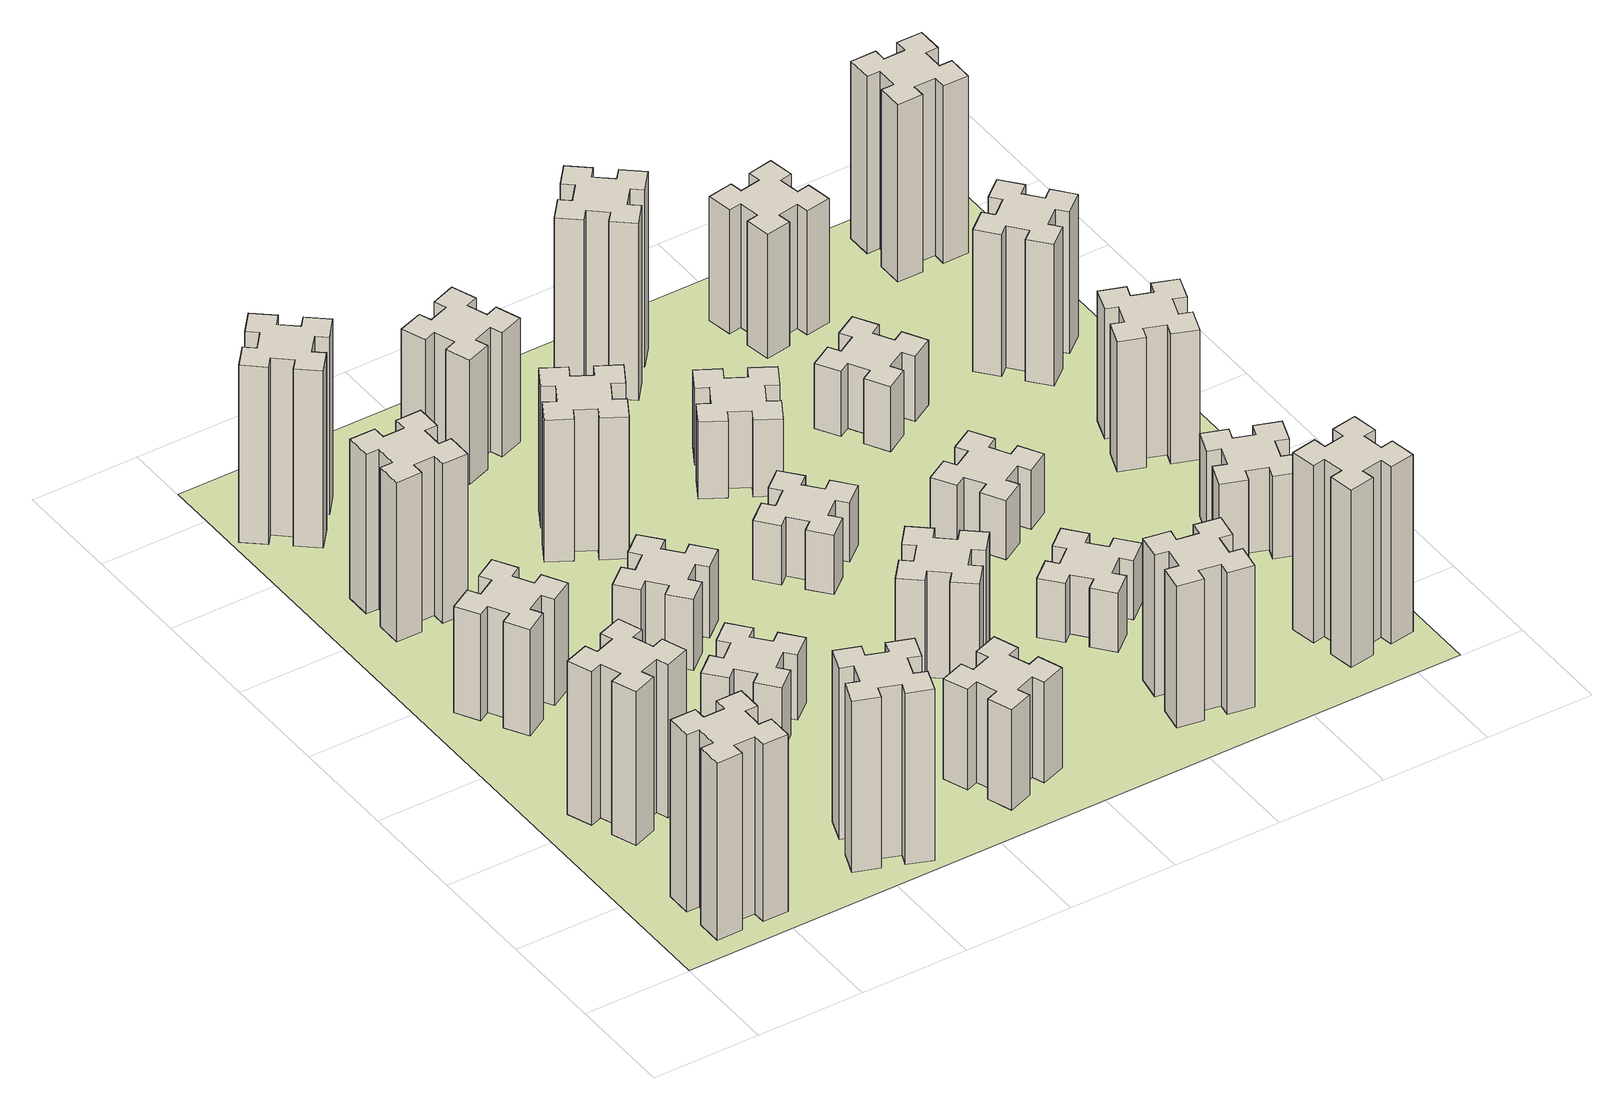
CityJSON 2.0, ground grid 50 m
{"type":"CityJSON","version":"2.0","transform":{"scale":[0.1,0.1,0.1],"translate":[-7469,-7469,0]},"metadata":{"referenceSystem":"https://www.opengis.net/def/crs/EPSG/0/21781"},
"CityObjects":{
"building1":{"type":"Building","attributes":{"class":"1000","function":"1000","usage":"1000","yearOfConstruction":2016,"roofType":"1000","measuredHeight":90,"storeysAboveGround":30,"storeysBelowGround":0},"geometry":[{"type":"Solid","lod":"1","boundaries":[[[[0,1,2,3,4,5,6,7,8,9,10,11,12,13,14,15,16,17,18,19]],[[17,16,20,21]],[[16,15,22,20]],[[15,14,23,22]],[[14,13,24,23]],[[13,12,25,24]],[[12,11,26,25]],[[11,10,27,26]],[[10,9,28,27]],[[9,8,29,28]],[[8,7,30,29]],[[7,6,31,30]],[[6,5,32,31]],[[5,4,33,32]],[[4,3,34,33]],[[3,2,35,34]],[[2,1,36,35]],[[1,0,37,36]],[[0,19,38,37]],[[19,18,39,38]],[[18,17,21,39]],[[24,25,26,27,28,29,30,31,32,33,34,35,36,37,38,39,21,20,22,23]]]]}]},
"building2":{"type":"Building","attributes":{"class":"1000","function":"1000","usage":"1000","yearOfConstruction":2016,"roofType":"1000","measuredHeight":78,"storeysAboveGround":30,"storeysBelowGround":0},"geometry":[{"type":"Solid","lod":"1","boundaries":[[[[40,41,42,43,44,45,46,47,48,49,50,51,52,53,54,55,56,57,58,59]],[[57,56,60,61]],[[56,55,62,60]],[[55,54,63,62]],[[54,53,64,63]],[[53,52,65,64]],[[52,51,66,65]],[[51,50,67,66]],[[50,49,68,67]],[[49,48,69,68]],[[48,47,70,69]],[[47,46,71,70]],[[46,45,72,71]],[[45,44,73,72]],[[44,43,74,73]],[[43,42,75,74]],[[42,41,76,75]],[[41,40,77,76]],[[40,59,78,77]],[[59,58,79,78]],[[58,57,61,79]],[[64,65,66,67,68,69,70,71,72,73,74,75,76,77,78,79,61,60,62,63]]]]}]},
"building3":{"type":"Building","attributes":{"class":"1000","function":"1000","usage":"1000","yearOfConstruction":2016,"roofType":"1000","measuredHeight":54,"storeysAboveGround":30,"storeysBelowGround":0},"geometry":[{"type":"Solid","lod":"1","boundaries":[[[[80,81,82,83,84,85,86,87,88,89,90,91,92,93,94,95,96,97,98,99]],[[97,96,100,101]],[[96,95,102,100]],[[95,94,103,102]],[[94,93,104,103]],[[93,92,105,104]],[[92,91,106,105]],[[91,90,107,106]],[[90,89,108,107]],[[89,88,109,108]],[[88,87,110,109]],[[87,86,111,110]],[[86,85,112,111]],[[85,84,113,112]],[[84,83,114,113]],[[83,82,115,114]],[[82,81,116,115]],[[81,80,117,116]],[[80,99,118,117]],[[99,98,119,118]],[[98,97,101,119]],[[104,105,106,107,108,109,110,111,112,113,114,115,116,117,118,119,101,100,102,103]]]]}]},
"building4":{"type":"Building","attributes":{"class":"1000","function":"1000","usage":"1000","yearOfConstruction":2016,"roofType":"1000","measuredHeight":81,"storeysAboveGround":30,"storeysBelowGround":0},"geometry":[{"type":"Solid","lod":"1","boundaries":[[[[120,121,122,123,124,125,126,127,128,129,130,131,132,133,134,135,136,137,138,139]],[[137,136,140,141]],[[136,135,142,140]],[[135,134,143,142]],[[134,133,144,143]],[[133,132,145,144]],[[132,131,146,145]],[[131,130,147,146]],[[130,129,148,147]],[[129,128,149,148]],[[128,127,150,149]],[[127,126,151,150]],[[126,125,152,151]],[[125,124,153,152]],[[124,123,154,153]],[[123,122,155,154]],[[122,121,156,155]],[[121,120,157,156]],[[120,139,158,157]],[[139,138,159,158]],[[138,137,141,159]],[[144,145,146,147,148,149,150,151,152,153,154,155,156,157,158,159,141,140,142,143]]]]}]},
"building5":{"type":"Building","attributes":{"class":"1000","function":"1000","usage":"1000","yearOfConstruction":2016,"roofType":"1000","measuredHeight":87,"storeysAboveGround":30,"storeysBelowGround":0},"geometry":[{"type":"Solid","lod":"1","boundaries":[[[[160,161,162,163,164,165,166,167,168,169,170,171,172,173,174,175,176,177,178,179]],[[177,176,180,181]],[[176,175,182,180]],[[175,174,183,182]],[[174,173,184,183]],[[173,172,185,184]],[[172,171,186,185]],[[171,170,187,186]],[[170,169,188,187]],[[169,168,189,188]],[[168,167,190,189]],[[167,166,191,190]],[[166,165,192,191]],[[165,164,193,192]],[[164,163,194,193]],[[163,162,195,194]],[[162,161,196,195]],[[161,160,197,196]],[[160,179,198,197]],[[179,178,199,198]],[[178,177,181,199]],[[184,185,186,187,188,189,190,191,192,193,194,195,196,197,198,199,181,180,182,183]]]]}]},
"building6":{"type":"Building","attributes":{"class":"1000","function":"1000","usage":"1000","yearOfConstruction":2016,"roofType":"1000","measuredHeight":90,"storeysAboveGround":30,"storeysBelowGround":0},"geometry":[{"type":"Solid","lod":"1","boundaries":[[[[200,201,202,203,204,205,206,207,208,209,210,211,212,213,214,215,216,217,218,219]],[[217,216,220,221]],[[216,215,222,220]],[[215,214,223,222]],[[214,213,224,223]],[[213,212,225,224]],[[212,211,226,225]],[[211,210,227,226]],[[210,209,228,227]],[[209,208,229,228]],[[208,207,230,229]],[[207,206,231,230]],[[206,205,232,231]],[[205,204,233,232]],[[204,203,234,233]],[[203,202,235,234]],[[202,201,236,235]],[[201,200,237,236]],[[200,219,238,237]],[[219,218,239,238]],[[218,217,221,239]],[[224,225,226,227,228,229,230,231,232,233,234,235,236,237,238,239,221,220,222,223]]]]}]},
"building7":{"type":"Building","attributes":{"class":"1000","function":"1000","usage":"1000","yearOfConstruction":2016,"roofType":"1000","measuredHeight":33,"storeysAboveGround":30,"storeysBelowGround":0},"geometry":[{"type":"Solid","lod":"1","boundaries":[[[[240,241,242,243,244,245,246,247,248,249,250,251,252,253,254,255,256,257,258,259]],[[257,256,260,261]],[[256,255,262,260]],[[255,254,263,262]],[[254,253,264,263]],[[253,252,265,264]],[[252,251,266,265]],[[251,250,267,266]],[[250,249,268,267]],[[249,248,269,268]],[[248,247,270,269]],[[247,246,271,270]],[[246,245,272,271]],[[245,244,273,272]],[[244,243,274,273]],[[243,242,275,274]],[[242,241,276,275]],[[241,240,277,276]],[[240,259,278,277]],[[259,258,279,278]],[[258,257,261,279]],[[264,265,266,267,268,269,270,271,272,273,274,275,276,277,278,279,261,260,262,263]]]]}]},
"building8":{"type":"Building","attributes":{"class":"1000","function":"1000","usage":"1000","yearOfConstruction":2016,"roofType":"1000","measuredHeight":36,"storeysAboveGround":30,"storeysBelowGround":0},"geometry":[{"type":"Solid","lod":"1","boundaries":[[[[280,281,282,283,284,285,286,287,288,289,290,291,292,293,294,295,296,297,298,299]],[[297,296,300,301]],[[296,295,302,300]],[[295,294,303,302]],[[294,293,304,303]],[[293,292,305,304]],[[292,291,306,305]],[[291,290,307,306]],[[290,289,308,307]],[[289,288,309,308]],[[288,287,310,309]],[[287,286,311,310]],[[286,285,312,311]],[[285,284,313,312]],[[284,283,314,313]],[[283,282,315,314]],[[282,281,316,315]],[[281,280,317,316]],[[280,299,318,317]],[[299,298,319,318]],[[298,297,301,319]],[[304,305,306,307,308,309,310,311,312,313,314,315,316,317,318,319,301,300,302,303]]]]}]},
"building9":{"type":"Building","attributes":{"class":"1000","function":"1000","usage":"1000","yearOfConstruction":2016,"roofType":"1000","measuredHeight":51,"storeysAboveGround":30,"storeysBelowGround":0},"geometry":[{"type":"Solid","lod":"1","boundaries":[[[[320,321,322,323,324,325,326,327,328,329,330,331,332,333,334,335,336,337,338,339]],[[337,336,340,341]],[[336,335,342,340]],[[335,334,343,342]],[[334,333,344,343]],[[333,332,345,344]],[[332,331,346,345]],[[331,330,347,346]],[[330,329,348,347]],[[329,328,349,348]],[[328,327,350,349]],[[327,326,351,350]],[[326,325,352,351]],[[325,324,353,352]],[[324,323,354,353]],[[323,322,355,354]],[[322,321,356,355]],[[321,320,357,356]],[[320,339,358,357]],[[339,338,359,358]],[[338,337,341,359]],[[344,345,346,347,348,349,350,351,352,353,354,355,356,357,358,359,341,340,342,343]]]]}]},
"building10":{"type":"Building","attributes":{"class":"1000","function":"1000","usage":"1000","yearOfConstruction":2016,"roofType":"1000","measuredHeight":72,"storeysAboveGround":30,"storeysBelowGround":0},"geometry":[{"type":"Solid","lod":"1","boundaries":[[[[360,361,362,363,364,365,366,367,368,369,370,371,372,373,374,375,376,377,378,379]],[[377,376,380,381]],[[376,375,382,380]],[[375,374,383,382]],[[374,373,384,383]],[[373,372,385,384]],[[372,371,386,385]],[[371,370,387,386]],[[370,369,388,387]],[[369,368,389,388]],[[368,367,390,389]],[[367,366,391,390]],[[366,365,392,391]],[[365,364,393,392]],[[364,363,394,393]],[[363,362,395,394]],[[362,361,396,395]],[[361,360,397,396]],[[360,379,398,397]],[[379,378,399,398]],[[378,377,381,399]],[[384,385,386,387,388,389,390,391,392,393,394,395,396,397,398,399,381,380,382,383]]]]}]},
"building11":{"type":"Building","attributes":{"class":"1000","function":"1000","usage":"1000","yearOfConstruction":2016,"roofType":"1000","measuredHeight":63,"storeysAboveGround":30,"storeysBelowGround":0},"geometry":[{"type":"Solid","lod":"1","boundaries":[[[[400,401,402,403,404,405,406,407,408,409,410,411,412,413,414,415,416,417,418,419]],[[417,416,420,421]],[[416,415,422,420]],[[415,414,423,422]],[[414,413,424,423]],[[413,412,425,424]],[[412,411,426,425]],[[411,410,427,426]],[[410,409,428,427]],[[409,408,429,428]],[[408,407,430,429]],[[407,406,431,430]],[[406,405,432,431]],[[405,404,433,432]],[[404,403,434,433]],[[403,402,435,434]],[[402,401,436,435]],[[401,400,437,436]],[[400,419,438,437]],[[419,418,439,438]],[[418,417,421,439]],[[424,425,426,427,428,429,430,431,432,433,434,435,436,437,438,439,421,420,422,423]]]]}]},
"building12":{"type":"Building","attributes":{"class":"1000","function":"1000","usage":"1000","yearOfConstruction":2016,"roofType":"1000","measuredHeight":54,"storeysAboveGround":30,"storeysBelowGround":0},"geometry":[{"type":"Solid","lod":"1","boundaries":[[[[440,441,442,443,444,445,446,447,448,449,450,451,452,453,454,455,456,457,458,459]],[[457,456,460,461]],[[456,455,462,460]],[[455,454,463,462]],[[454,453,464,463]],[[453,452,465,464]],[[452,451,466,465]],[[451,450,467,466]],[[450,449,468,467]],[[449,448,469,468]],[[448,447,470,469]],[[447,446,471,470]],[[446,445,472,471]],[[445,444,473,472]],[[444,443,474,473]],[[443,442,475,474]],[[442,441,476,475]],[[441,440,477,476]],[[440,459,478,477]],[[459,458,479,478]],[[458,457,461,479]],[[464,465,466,467,468,469,470,471,472,473,474,475,476,477,478,479,461,460,462,463]]]]}]},
"building13":{"type":"Building","attributes":{"class":"1000","function":"1000","usage":"1000","yearOfConstruction":2016,"roofType":"1000","measuredHeight":30,"storeysAboveGround":30,"storeysBelowGround":0},"geometry":[{"type":"Solid","lod":"1","boundaries":[[[[480,481,482,483,484,485,486,487,488,489,490,491,492,493,494,495,496,497,498,499]],[[497,496,500,501]],[[496,495,502,500]],[[495,494,503,502]],[[494,493,504,503]],[[493,492,505,504]],[[492,491,506,505]],[[491,490,507,506]],[[490,489,508,507]],[[489,488,509,508]],[[488,487,510,509]],[[487,486,511,510]],[[486,485,512,511]],[[485,484,513,512]],[[484,483,514,513]],[[483,482,515,514]],[[482,481,516,515]],[[481,480,517,516]],[[480,499,518,517]],[[499,498,519,518]],[[498,497,501,519]],[[504,505,506,507,508,509,510,511,512,513,514,515,516,517,518,519,501,500,502,503]]]]}]},
"building14":{"type":"Building","attributes":{"class":"1000","function":"1000","usage":"1000","yearOfConstruction":2016,"roofType":"1000","measuredHeight":39,"storeysAboveGround":30,"storeysBelowGround":0},"geometry":[{"type":"Solid","lod":"1","boundaries":[[[[520,521,522,523,524,525,526,527,528,529,530,531,532,533,534,535,536,537,538,539]],[[537,536,540,541]],[[536,535,542,540]],[[535,534,543,542]],[[534,533,544,543]],[[533,532,545,544]],[[532,531,546,545]],[[531,530,547,546]],[[530,529,548,547]],[[529,528,549,548]],[[528,527,550,549]],[[527,526,551,550]],[[526,525,552,551]],[[525,524,553,552]],[[524,523,554,553]],[[523,522,555,554]],[[522,521,556,555]],[[521,520,557,556]],[[520,539,558,557]],[[539,538,559,558]],[[538,537,541,559]],[[544,545,546,547,548,549,550,551,552,553,554,555,556,557,558,559,541,540,542,543]]]]}]},
"building15":{"type":"Building","attributes":{"class":"1000","function":"1000","usage":"1000","yearOfConstruction":2016,"roofType":"1000","measuredHeight":72,"storeysAboveGround":30,"storeysBelowGround":0},"geometry":[{"type":"Solid","lod":"1","boundaries":[[[[560,561,562,563,564,565,566,567,568,569,570,571,572,573,574,575,576,577,578,579]],[[577,576,580,581]],[[576,575,582,580]],[[575,574,583,582]],[[574,573,584,583]],[[573,572,585,584]],[[572,571,586,585]],[[571,570,587,586]],[[570,569,588,587]],[[569,568,589,588]],[[568,567,590,589]],[[567,566,591,590]],[[566,565,592,591]],[[565,564,593,592]],[[564,563,594,593]],[[563,562,595,594]],[[562,561,596,595]],[[561,560,597,596]],[[560,579,598,597]],[[579,578,599,598]],[[578,577,581,599]],[[584,585,586,587,588,589,590,591,592,593,594,595,596,597,598,599,581,580,582,583]]]]}]},
"building16":{"type":"Building","attributes":{"class":"1000","function":"1000","usage":"1000","yearOfConstruction":2016,"roofType":"1000","measuredHeight":90,"storeysAboveGround":30,"storeysBelowGround":0},"geometry":[{"type":"Solid","lod":"1","boundaries":[[[[600,601,602,603,604,605,606,607,608,609,610,611,612,613,614,615,616,617,618,619]],[[617,616,620,621]],[[616,615,622,620]],[[615,614,623,622]],[[614,613,624,623]],[[613,612,625,624]],[[612,611,626,625]],[[611,610,627,626]],[[610,609,628,627]],[[609,608,629,628]],[[608,607,630,629]],[[607,606,631,630]],[[606,605,632,631]],[[605,604,633,632]],[[604,603,634,633]],[[603,602,635,634]],[[602,601,636,635]],[[601,600,637,636]],[[600,619,638,637]],[[619,618,639,638]],[[618,617,621,639]],[[624,625,626,627,628,629,630,631,632,633,634,635,636,637,638,639,621,620,622,623]]]]}]},
"building17":{"type":"Building","attributes":{"class":"1000","function":"1000","usage":"1000","yearOfConstruction":2016,"roofType":"1000","measuredHeight":30,"storeysAboveGround":30,"storeysBelowGround":0},"geometry":[{"type":"Solid","lod":"1","boundaries":[[[[640,641,642,643,644,645,646,647,648,649,650,651,652,653,654,655,656,657,658,659]],[[657,656,660,661]],[[656,655,662,660]],[[655,654,663,662]],[[654,653,664,663]],[[653,652,665,664]],[[652,651,666,665]],[[651,650,667,666]],[[650,649,668,667]],[[649,648,669,668]],[[648,647,670,669]],[[647,646,671,670]],[[646,645,672,671]],[[645,644,673,672]],[[644,643,674,673]],[[643,642,675,674]],[[642,641,676,675]],[[641,640,677,676]],[[640,659,678,677]],[[659,658,679,678]],[[658,657,661,679]],[[664,665,666,667,668,669,670,671,672,673,674,675,676,677,678,679,661,660,662,663]]]]}]},
"building18":{"type":"Building","attributes":{"class":"1000","function":"1000","usage":"1000","yearOfConstruction":2016,"roofType":"1000","measuredHeight":30,"storeysAboveGround":30,"storeysBelowGround":0},"geometry":[{"type":"Solid","lod":"1","boundaries":[[[[680,681,682,683,684,685,686,687,688,689,690,691,692,693,694,695,696,697,698,699]],[[697,696,700,701]],[[696,695,702,700]],[[695,694,703,702]],[[694,693,704,703]],[[693,692,705,704]],[[692,691,706,705]],[[691,690,707,706]],[[690,689,708,707]],[[689,688,709,708]],[[688,687,710,709]],[[687,686,711,710]],[[686,685,712,711]],[[685,684,713,712]],[[684,683,714,713]],[[683,682,715,714]],[[682,681,716,715]],[[681,680,717,716]],[[680,699,718,717]],[[699,698,719,718]],[[698,697,701,719]],[[704,705,706,707,708,709,710,711,712,713,714,715,716,717,718,719,701,700,702,703]]]]}]},
"building19":{"type":"Building","attributes":{"class":"1000","function":"1000","usage":"1000","yearOfConstruction":2016,"roofType":"1000","measuredHeight":33,"storeysAboveGround":30,"storeysBelowGround":0},"geometry":[{"type":"Solid","lod":"1","boundaries":[[[[720,721,722,723,724,725,726,727,728,729,730,731,732,733,734,735,736,737,738,739]],[[737,736,740,741]],[[736,735,742,740]],[[735,734,743,742]],[[734,733,744,743]],[[733,732,745,744]],[[732,731,746,745]],[[731,730,747,746]],[[730,729,748,747]],[[729,728,749,748]],[[728,727,750,749]],[[727,726,751,750]],[[726,725,752,751]],[[725,724,753,752]],[[724,723,754,753]],[[723,722,755,754]],[[722,721,756,755]],[[721,720,757,756]],[[720,739,758,757]],[[739,738,759,758]],[[738,737,741,759]],[[744,745,746,747,748,749,750,751,752,753,754,755,756,757,758,759,741,740,742,743]]]]}]},
"building20":{"type":"Building","attributes":{"class":"1000","function":"1000","usage":"1000","yearOfConstruction":2016,"roofType":"1000","measuredHeight":90,"storeysAboveGround":30,"storeysBelowGround":0},"geometry":[{"type":"Solid","lod":"1","boundaries":[[[[760,761,762,763,764,765,766,767,768,769,770,771,772,773,774,775,776,777,778,779]],[[777,776,780,781]],[[776,775,782,780]],[[775,774,783,782]],[[774,773,784,783]],[[773,772,785,784]],[[772,771,786,785]],[[771,770,787,786]],[[770,769,788,787]],[[769,768,789,788]],[[768,767,790,789]],[[767,766,791,790]],[[766,765,792,791]],[[765,764,793,792]],[[764,763,794,793]],[[763,762,795,794]],[[762,761,796,795]],[[761,760,797,796]],[[760,779,798,797]],[[779,778,799,798]],[[778,777,781,799]],[[784,785,786,787,788,789,790,791,792,793,794,795,796,797,798,799,781,780,782,783]]]]}]},
"building21":{"type":"Building","attributes":{"class":"1000","function":"1000","usage":"1000","yearOfConstruction":2016,"roofType":"1000","measuredHeight":63,"storeysAboveGround":30,"storeysBelowGround":0},"geometry":[{"type":"Solid","lod":"1","boundaries":[[[[800,801,802,803,804,805,806,807,808,809,810,811,812,813,814,815,816,817,818,819]],[[817,816,820,821]],[[816,815,822,820]],[[815,814,823,822]],[[814,813,824,823]],[[813,812,825,824]],[[812,811,826,825]],[[811,810,827,826]],[[810,809,828,827]],[[809,808,829,828]],[[808,807,830,829]],[[807,806,831,830]],[[806,805,832,831]],[[805,804,833,832]],[[804,803,834,833]],[[803,802,835,834]],[[802,801,836,835]],[[801,800,837,836]],[[800,819,838,837]],[[819,818,839,838]],[[818,817,821,839]],[[824,825,826,827,828,829,830,831,832,833,834,835,836,837,838,839,821,820,822,823]]]]}]},
"building22":{"type":"Building","attributes":{"class":"1000","function":"1000","usage":"1000","yearOfConstruction":2016,"roofType":"1000","measuredHeight":42,"storeysAboveGround":30,"storeysBelowGround":0},"geometry":[{"type":"Solid","lod":"1","boundaries":[[[[840,841,842,843,844,845,846,847,848,849,850,851,852,853,854,855,856,857,858,859]],[[857,856,860,861]],[[856,855,862,860]],[[855,854,863,862]],[[854,853,864,863]],[[853,852,865,864]],[[852,851,866,865]],[[851,850,867,866]],[[850,849,868,867]],[[849,848,869,868]],[[848,847,870,869]],[[847,846,871,870]],[[846,845,872,871]],[[845,844,873,872]],[[844,843,874,873]],[[843,842,875,874]],[[842,841,876,875]],[[841,840,877,876]],[[840,859,878,877]],[[859,858,879,878]],[[858,857,861,879]],[[864,865,866,867,868,869,870,871,872,873,874,875,876,877,878,879,861,860,862,863]]]]}]},
"building23":{"type":"Building","attributes":{"class":"1000","function":"1000","usage":"1000","yearOfConstruction":2016,"roofType":"1000","measuredHeight":66,"storeysAboveGround":30,"storeysBelowGround":0},"geometry":[{"type":"Solid","lod":"1","boundaries":[[[[880,881,882,883,884,885,886,887,888,889,890,891,892,893,894,895,896,897,898,899]],[[897,896,900,901]],[[896,895,902,900]],[[895,894,903,902]],[[894,893,904,903]],[[893,892,905,904]],[[892,891,906,905]],[[891,890,907,906]],[[890,889,908,907]],[[889,888,909,908]],[[888,887,910,909]],[[887,886,911,910]],[[886,885,912,911]],[[885,884,913,912]],[[884,883,914,913]],[[883,882,915,914]],[[882,881,916,915]],[[881,880,917,916]],[[880,899,918,917]],[[899,898,919,918]],[[898,897,901,919]],[[904,905,906,907,908,909,910,911,912,913,914,915,916,917,918,919,901,900,902,903]]]]}]},
"building24":{"type":"Building","attributes":{"class":"1000","function":"1000","usage":"1000","yearOfConstruction":2016,"roofType":"1000","measuredHeight":72,"storeysAboveGround":30,"storeysBelowGround":0},"geometry":[{"type":"Solid","lod":"1","boundaries":[[[[920,921,922,923,924,925,926,927,928,929,930,931,932,933,934,935,936,937,938,939]],[[937,936,940,941]],[[936,935,942,940]],[[935,934,943,942]],[[934,933,944,943]],[[933,932,945,944]],[[932,931,946,945]],[[931,930,947,946]],[[930,929,948,947]],[[929,928,949,948]],[[928,927,950,949]],[[927,926,951,950]],[[926,925,952,951]],[[925,924,953,952]],[[924,923,954,953]],[[923,922,955,954]],[[922,921,956,955]],[[921,920,957,956]],[[920,939,958,957]],[[939,938,959,958]],[[938,937,941,959]],[[944,945,946,947,948,949,950,951,952,953,954,955,956,957,958,959,941,940,942,943]]]]}]},
"building25":{"type":"Building","attributes":{"class":"1000","function":"1000","usage":"1000","yearOfConstruction":2016,"roofType":"1000","measuredHeight":90,"storeysAboveGround":30,"storeysBelowGround":0},"geometry":[{"type":"Solid","lod":"1","boundaries":[[[[960,961,962,963,964,965,966,967,968,969,970,971,972,973,974,975,976,977,978,979]],[[977,976,980,981]],[[976,975,982,980]],[[975,974,983,982]],[[974,973,984,983]],[[973,972,985,984]],[[972,971,986,985]],[[971,970,987,986]],[[970,969,988,987]],[[969,968,989,988]],[[968,967,990,989]],[[967,966,991,990]],[[966,965,992,991]],[[965,964,993,992]],[[964,963,994,993]],[[963,962,995,994]],[[962,961,996,995]],[[961,960,997,996]],[[960,979,998,997]],[[979,978,999,998]],[[978,977,981,999]],[[984,985,986,987,988,989,990,991,992,993,994,995,996,997,998,999,981,980,982,983]]]]}]},
"landuse1":{"type":"LandUse","attributes":{"name":"plot1","function":"1010"},"geometry":[{"type":"MultiSurface","lod":"1","boundaries":[[[1000,1001,1002,1003]]]}]}
},
"vertices":[
[265,325,0],[265,225,0],[205,225,0],[205,105,0],[325,105,0],[325,165,0],[425,165,0],[425,105,0],[545,105,0],[545,225,0],[485,225,0],[485,325,0],[545,325,0],[545,445,0],[425,445,0],[425,385,0],[325,385,0],[325,445,0],[205,445,0],[205,325,0],[325,385,900],[325,445,900],[425,385,900],[425,445,900],[545,445,900],[545,325,900],[485,325,900],[485,225,900],[545,225,900],[545,105,900],[425,105,900],[425,165,900],[325,165,900],[325,105,900],[205,105,900],[205,225,900],[265,225,900],[265,325,900],[205,325,900],[205,445,900],
[255,1025,0],[289,931,0],[233,910,0],[274,797,0],[387,839,0],[366,895,0],[460,929,0],[480,873,0],[593,914,0],[552,1027,0],[496,1006,0],[462,1100,0],[518,1120,0],[477,1233,0],[364,1192,0],[385,1136,0],[291,1102,0],[270,1158,0],[157,1117,0],[199,1004,0],[291,1102,780],[270,1158,780],[385,1136,780],[364,1192,780],[477,1233,780],[518,1120,780],[462,1100,780],[496,1006,780],[552,1027,780],[593,914,780],[480,873,780],[460,929,780],[366,895,780],[387,839,780],[274,797,780],[233,910,780],[289,931,780],[255,1025,780],[199,1004,780],[157,1117,780],
[387,1735,0],[474,1785,0],[504,1733,0],[608,1793,0],[548,1897,0],[496,1867,0],[446,1954,0],[498,1984,0],[438,2088,0],[334,2028,0],[364,1976,0],[277,1926,0],[247,1978,0],[143,1918,0],[203,1814,0],[255,1844,0],[305,1757,0],[253,1727,0],[313,1623,0],[417,1683,0],[305,1757,540],[253,1727,540],[255,1844,540],[203,1814,540],[143,1918,540],[247,1978,540],[277,1926,540],[364,1976,540],[334,2028,540],[438,2088,540],[498,1984,540],[446,1954,540],[496,1867,540],[548,1897,540],[608,1793,540],[504,1733,540],[474,1785,540],[387,1735,540],[417,1683,540],[313,1623,540],
[485,2545,0],[485,2645,0],[545,2645,0],[545,2765,0],[425,2765,0],[425,2705,0],[325,2705,0],[325,2765,0],[205,2765,0],[205,2645,0],[265,2645,0],[265,2545,0],[205,2545,0],[205,2425,0],[325,2425,0],[325,2485,0],[425,2485,0],[425,2425,0],[545,2425,0],[545,2545,0],[425,2485,810],[425,2425,810],[325,2485,810],[325,2425,810],[205,2425,810],[205,2545,810],[265,2545,810],[265,2645,810],[205,2645,810],[205,2765,810],[325,2765,810],[325,2705,810],[425,2705,810],[425,2765,810],[545,2765,810],[545,2645,810],[485,2645,810],[485,2545,810],[545,2545,810],[545,2425,810],
[1029,360,0],[995,266,0],[939,287,0],[897,174,0],[1010,133,0],[1031,189,0],[1125,155,0],[1104,99,0],[1217,57,0],[1258,170,0],[1202,191,0],[1236,285,0],[1292,264,0],[1333,377,0],[1220,418,0],[1200,362,0],[1106,396,0],[1127,452,0],[1014,493,0],[973,380,0],[1106,396,870],[1127,452,870],[1200,362,870],[1220,418,870],[1333,377,870],[1292,264,870],[1236,285,870],[1202,191,870],[1258,170,870],[1217,57,870],[1104,99,870],[1125,155,870],[1031,189,870],[1010,133,870],[897,174,870],[939,287,870],[995,266,870],[1029,360,870],[973,380,870],[1014,493,870],
[384,3387,0],[308,3452,0],[346,3498,0],[254,3575,0],[177,3483,0],[223,3444,0],[159,3368,0],[113,3406,0],[36,3314,0],[128,3237,0],[166,3283,0],[243,3219,0],[204,3173,0],[296,3096,0],[373,3188,0],[327,3226,0],[392,3303,0],[438,3264,0],[515,3356,0],[423,3433,0],[392,3303,900],[438,3264,900],[327,3226,900],[373,3188,900],[296,3096,900],[204,3173,900],[243,3219,900],[166,3283,900],[128,3237,900],[36,3314,900],[113,3406,900],[159,3368,900],[223,3444,900],[177,3483,900],[254,3575,900],[346,3498,900],[308,3452,900],[384,3387,900],[423,3433,900],[515,3356,900],
[1083,1332,0],[1006,1267,0],[968,1313,0],[876,1236,0],[953,1144,0],[999,1183,0],[1063,1106,0],[1017,1068,0],[1094,976,0],[1186,1053,0],[1148,1099,0],[1224,1163,0],[1263,1117,0],[1355,1194,0],[1278,1286,0],[1232,1248,0],[1167,1324,0],[1213,1363,0],[1136,1455,0],[1044,1378,0],[1167,1324,330],[1213,1363,330],[1232,1248,330],[1278,1286,330],[1355,1194,330],[1263,1117,330],[1224,1163,330],[1148,1099,330],[1186,1053,330],[1094,976,330],[1017,1068,330],[1063,1106,330],[999,1183,330],[953,1144,330],[876,1236,330],[968,1313,330],[1006,1267,330],[1083,1332,330],[1044,1378,330],[1136,1455,330],
[1083,1972,0],[1006,1907,0],[968,1953,0],[876,1876,0],[953,1784,0],[999,1823,0],[1063,1746,0],[1017,1708,0],[1094,1616,0],[1186,1693,0],[1148,1739,0],[1224,1803,0],[1263,1757,0],[1355,1834,0],[1278,1926,0],[1232,1888,0],[1167,1964,0],[1213,2003,0],[1136,2095,0],[1044,2018,0],[1167,1964,360],[1213,2003,360],[1232,1888,360],[1278,1926,360],[1355,1834,360],[1263,1757,360],[1224,1803,360],[1148,1739,360],[1186,1693,360],[1094,1616,360],[1017,1708,360],[1063,1746,360],[999,1823,360],[953,1784,360],[876,1876,360],[968,1953,360],[1006,1907,360],[1083,1972,360],[1044,2018,360],[1136,2095,360],
[1765,496,0],[1671,462,0],[1650,518,0],[1537,477,0],[1579,364,0],[1635,385,0],[1669,291,0],[1613,270,0],[1654,157,0],[1767,199,0],[1746,255,0],[1840,289,0],[1860,233,0],[1973,274,0],[1932,387,0],[1876,366,0],[1842,460,0],[1898,480,0],[1857,593,0],[1744,552,0],[1842,460,510],[1898,480,510],[1876,366,510],[1932,387,510],[1973,274,510],[1860,233,510],[1840,289,510],[1746,255,510],[1767,199,510],[1654,157,510],[1613,270,510],[1669,291,510],[1635,385,510],[1579,364,510],[1537,477,510],[1650,518,510],[1671,462,510],[1765,496,510],[1744,552,510],[1857,593,510],
[1314,2666,0],[1227,2716,0],[1257,2768,0],[1153,2828,0],[1093,2724,0],[1145,2694,0],[1095,2607,0],[1043,2637,0],[983,2533,0],[1087,2473,0],[1117,2525,0],[1204,2475,0],[1174,2423,0],[1278,2363,0],[1338,2467,0],[1286,2497,0],[1336,2584,0],[1388,2554,0],[1448,2658,0],[1344,2718,0],[1336,2584,720],[1388,2554,720],[1286,2497,720],[1338,2467,720],[1278,2363,720],[1174,2423,720],[1204,2475,720],[1117,2525,720],[1087,2473,720],[983,2533,720],[1043,2637,720],[1095,2607,720],[1145,2694,720],[1093,2724,720],[1153,2828,720],[1257,2768,720],[1227,2716,720],[1314,2666,720],[1344,2718,720],[1448,2658,720],
[1125,3456,0],[1031,3422,0],[1010,3478,0],[897,3437,0],[939,3324,0],[995,3345,0],[1029,3251,0],[973,3230,0],[1014,3117,0],[1127,3159,0],[1106,3215,0],[1200,3249,0],[1220,3193,0],[1333,3234,0],[1292,3347,0],[1236,3326,0],[1202,3420,0],[1258,3440,0],[1217,3553,0],[1104,3512,0],[1202,3420,630],[1258,3440,630],[1236,3326,630],[1292,3347,630],[1333,3234,630],[1220,3193,630],[1200,3249,630],[1106,3215,630],[1127,3159,630],[1014,3117,630],[973,3230,630],[1029,3251,630],[995,3345,630],[939,3324,630],[897,3437,630],[1010,3478,630],[1031,3422,630],[1125,3456,630],[1104,3512,630],[1217,3553,630],
[1846,1063,0],[1923,999,0],[1884,953,0],[1976,876,0],[2053,968,0],[2007,1006,0],[2072,1083,0],[2118,1044,0],[2195,1136,0],[2103,1213,0],[2064,1167,0],[1988,1232,0],[2026,1278,0],[1934,1355,0],[1857,1263,0],[1903,1224,0],[1839,1148,0],[1793,1186,0],[1716,1094,0],[1808,1017,0],[1839,1148,540],[1793,1186,540],[1903,1224,540],[1857,1263,540],[1934,1355,540],[2026,1278,540],[1988,1232,540],[2064,1167,540],[2103,1213,540],[2195,1136,540],[2118,1044,540],[2072,1083,540],[2007,1006,540],[2053,968,540],[1976,876,540],[1884,953,540],[1923,999,540],[1846,1063,540],[1808,1017,540],[1716,1094,540],
[1972,1988,0],[1907,2064,0],[1953,2103,0],[1876,2195,0],[1784,2118,0],[1823,2072,0],[1746,2007,0],[1708,2053,0],[1616,1976,0],[1693,1884,0],[1739,1923,0],[1803,1846,0],[1757,1808,0],[1834,1716,0],[1926,1793,0],[1888,1839,0],[1964,1903,0],[2003,1857,0],[2095,1934,0],[2018,2026,0],[1964,1903,300],[2003,1857,300],[1888,1839,300],[1926,1793,300],[1834,1716,300],[1757,1808,300],[1803,1846,300],[1739,1923,300],[1693,1884,300],[1616,1976,300],[1708,2053,300],[1746,2007,300],[1823,2072,300],[1784,2118,300],[1876,2195,300],[1953,2103,300],[1907,2064,300],[1972,1988,300],[2018,2026,300],[2095,1934,300],
[2026,2497,0],[2076,2584,0],[2128,2554,0],[2188,2658,0],[2084,2718,0],[2054,2666,0],[1967,2716,0],[1997,2768,0],[1893,2828,0],[1833,2724,0],[1885,2694,0],[1835,2607,0],[1783,2637,0],[1723,2533,0],[1827,2473,0],[1857,2525,0],[1944,2475,0],[1914,2423,0],[2018,2363,0],[2078,2467,0],[1944,2475,390],[1914,2423,390],[1857,2525,390],[1827,2473,390],[1723,2533,390],[1783,2637,390],[1835,2607,390],[1885,2694,390],[1833,2724,390],[1893,2828,390],[1997,2768,390],[1967,2716,390],[2054,2666,390],[2084,2718,390],[2188,2658,390],[2128,2554,390],[2076,2584,390],[2026,2497,390],[2078,2467,390],[2018,2363,390],
[2596,444,0],[2578,345,0],[2519,356,0],[2498,237,0],[2617,217,0],[2627,276,0],[2725,258,0],[2715,199,0],[2833,178,0],[2854,297,0],[2795,307,0],[2812,405,0],[2871,395,0],[2892,513,0],[2774,534,0],[2764,475,0],[2665,492,0],[2676,551,0],[2557,572,0],[2537,454,0],[2665,492,720],[2676,551,720],[2764,475,720],[2774,534,720],[2892,513,720],[2871,395,720],[2812,405,720],[2795,307,720],[2854,297,720],[2833,178,720],[2715,199,720],[2725,258,720],[2627,276,720],[2617,217,720],[2498,237,720],[2519,356,720],[2578,345,720],[2596,444,720],[2537,454,720],[2557,572,720],
[1746,3383,0],[1823,3319,0],[1784,3273,0],[1876,3196,0],[1953,3288,0],[1907,3326,0],[1972,3403,0],[2018,3364,0],[2095,3456,0],[2003,3533,0],[1964,3487,0],[1888,3552,0],[1926,3598,0],[1834,3675,0],[1757,3583,0],[1803,3544,0],[1739,3468,0],[1693,3506,0],[1616,3414,0],[1708,3337,0],[1739,3468,900],[1693,3506,900],[1803,3544,900],[1757,3583,900],[1834,3675,900],[1926,3598,900],[1888,3552,900],[1964,3487,900],[2003,3533,900],[2095,3456,900],[2018,3364,900],[1972,3403,900],[1907,3326,900],[1953,3288,900],[1876,3196,900],[1784,3273,900],[1823,3319,900],[1746,3383,900],[1708,3337,900],[1616,3414,900],
[2628,899,0],[2704,963,0],[2743,917,0],[2835,994,0],[2758,1086,0],[2712,1048,0],[2647,1124,0],[2693,1163,0],[2616,1255,0],[2524,1178,0],[2563,1132,0],[2486,1067,0],[2448,1113,0],[2356,1036,0],[2433,944,0],[2479,983,0],[2543,906,0],[2497,868,0],[2574,776,0],[2666,853,0],[2543,906,300],[2497,868,300],[2479,983,300],[2433,944,300],[2356,1036,300],[2448,1113,300],[2486,1067,300],[2563,1132,300],[2524,1178,300],[2616,1255,300],[2693,1163,300],[2647,1124,300],[2712,1048,300],[2758,1086,300],[2835,994,300],[2743,917,300],[2704,963,300],[2628,899,300],[2666,853,300],[2574,776,300],
[2475,1744,0],[2525,1657,0],[2473,1627,0],[2533,1523,0],[2637,1583,0],[2607,1635,0],[2694,1685,0],[2724,1633,0],[2828,1693,0],[2768,1797,0],[2716,1767,0],[2666,1854,0],[2718,1884,0],[2658,1988,0],[2554,1928,0],[2584,1876,0],[2497,1826,0],[2467,1878,0],[2363,1818,0],[2423,1714,0],[2497,1826,300],[2467,1878,300],[2584,1876,300],[2554,1928,300],[2658,1988,300],[2718,1884,300],[2666,1854,300],[2716,1767,300],[2768,1797,300],[2828,1693,300],[2724,1633,300],[2694,1685,300],[2607,1635,300],[2637,1583,300],[2533,1523,300],[2473,1627,300],[2525,1657,300],[2475,1744,300],[2423,1714,300],[2363,1818,300],
[2475,2584,0],[2525,2497,0],[2473,2467,0],[2533,2363,0],[2637,2423,0],[2607,2475,0],[2694,2525,0],[2724,2473,0],[2828,2533,0],[2768,2637,0],[2716,2607,0],[2666,2694,0],[2718,2724,0],[2658,2828,0],[2554,2768,0],[2584,2716,0],[2497,2666,0],[2467,2718,0],[2363,2658,0],[2423,2554,0],[2497,2666,330],[2467,2718,330],[2584,2716,330],[2554,2768,330],[2658,2828,330],[2718,2724,330],[2666,2694,330],[2716,2607,330],[2768,2637,330],[2828,2533,330],[2724,2473,330],[2694,2525,330],[2607,2475,330],[2637,2423,330],[2533,2363,330],[2473,2467,330],[2525,2497,330],[2475,2584,330],[2423,2554,330],[2363,2658,330],
[3465,492,0],[3367,475,0],[3357,534,0],[3238,513,0],[3259,395,0],[3318,405,0],[3336,307,0],[3277,297,0],[3297,178,0],[3416,199,0],[3405,258,0],[3504,276,0],[3514,217,0],[3632,237,0],[3611,356,0],[3552,345,0],[3535,444,0],[3594,454,0],[3573,572,0],[3455,551,0],[3535,444,900],[3594,454,900],[3552,345,900],[3611,356,900],[3632,237,900],[3514,217,900],[3504,276,900],[3405,258,900],[3416,199,900],[3297,178,900],[3277,297,900],[3336,307,900],[3318,405,900],[3259,395,900],[3238,513,900],[3357,534,900],[3367,475,900],[3465,492,900],[3455,551,900],[3573,572,900],
[2565,3218,0],[2664,3236,0],[2674,3177,0],[2792,3197,0],[2771,3316,0],[2712,3305,0],[2695,3404,0],[2754,3414,0],[2733,3532,0],[2615,3511,0],[2625,3452,0],[2527,3435,0],[2517,3494,0],[2398,3473,0],[2419,3355,0],[2478,3365,0],[2496,3267,0],[2437,3257,0],[2457,3138,0],[2576,3159,0],[2496,3267,630],[2437,3257,630],[2478,3365,630],[2419,3355,630],[2398,3473,630],[2517,3494,630],[2527,3435,630],[2625,3452,630],[2615,3511,630],[2733,3532,630],[2754,3414,630],[2695,3404,630],[2712,3305,630],[2771,3316,630],[2792,3197,630],[2674,3177,630],[2664,3236,630],[2565,3218,630],[2576,3159,630],[2457,3138,630],
[3351,1029,0],[3445,995,0],[3424,939,0],[3537,897,0],[3578,1010,0],[3522,1031,0],[3556,1125,0],[3612,1104,0],[3653,1217,0],[3540,1258,0],[3520,1202,0],[3426,1236,0],[3447,1292,0],[3334,1333,0],[3293,1220,0],[3349,1200,0],[3315,1106,0],[3259,1127,0],[3217,1014,0],[3330,973,0],[3315,1106,420],[3259,1127,420],[3349,1200,420],[3293,1220,420],[3334,1333,420],[3447,1292,420],[3426,1236,420],[3520,1202,420],[3540,1258,420],[3653,1217,420],[3612,1104,420],[3556,1125,420],[3522,1031,420],[3578,1010,420],[3537,897,420],[3424,939,420],[3445,995,420],[3351,1029,420],[3330,973,420],[3217,1014,420],
[3520,1942,0],[3426,1976,0],[3447,2032,0],[3334,2073,0],[3293,1960,0],[3349,1940,0],[3315,1846,0],[3259,1867,0],[3217,1754,0],[3330,1713,0],[3351,1769,0],[3445,1735,0],[3424,1679,0],[3537,1637,0],[3578,1750,0],[3522,1771,0],[3556,1865,0],[3612,1844,0],[3653,1957,0],[3540,1998,0],[3556,1865,660],[3612,1844,660],[3522,1771,660],[3578,1750,660],[3537,1637,660],[3424,1679,660],[3445,1735,660],[3351,1769,660],[3330,1713,660],[3217,1754,660],[3259,1867,660],[3315,1846,660],[3349,1940,660],[3293,1960,660],[3334,2073,660],[3447,2032,660],[3426,1976,660],[3520,1942,660],[3540,1998,660],[3653,1957,660],
[3219,2563,0],[3283,2486,0],[3237,2448,0],[3314,2356,0],[3406,2433,0],[3368,2479,0],[3444,2543,0],[3483,2497,0],[3575,2574,0],[3498,2666,0],[3452,2628,0],[3387,2704,0],[3433,2743,0],[3356,2835,0],[3264,2758,0],[3303,2712,0],[3226,2647,0],[3188,2693,0],[3096,2616,0],[3173,2524,0],[3226,2647,720],[3188,2693,720],[3303,2712,720],[3264,2758,720],[3356,2835,720],[3433,2743,720],[3387,2704,720],[3452,2628,720],[3498,2666,720],[3575,2574,720],[3483,2497,720],[3444,2543,720],[3368,2479,720],[3406,2433,720],[3314,2356,720],[3237,2448,720],[3283,2486,720],[3219,2563,720],[3173,2524,720],[3096,2616,720],
[3285,3325,0],[3385,3325,0],[3385,3265,0],[3505,3265,0],[3505,3385,0],[3445,3385,0],[3445,3485,0],[3505,3485,0],[3505,3605,0],[3385,3605,0],[3385,3545,0],[3285,3545,0],[3285,3605,0],[3165,3605,0],[3165,3485,0],[3225,3485,0],[3225,3385,0],[3165,3385,0],[3165,3265,0],[3285,3265,0],[3225,3385,900],[3165,3385,900],[3225,3485,900],[3165,3485,900],[3165,3605,900],[3285,3605,900],[3285,3545,900],[3385,3545,900],[3385,3605,900],[3505,3605,900],[3505,3485,900],[3445,3485,900],[3445,3385,900],[3505,3385,900],[3505,3265,900],[3385,3265,900],[3385,3325,900],[3285,3325,900],[3285,3265,900],[3165,3265,900],
[5,3705,0],[3705,3705,0],[3705,5,0],[5,5,0]
]}
